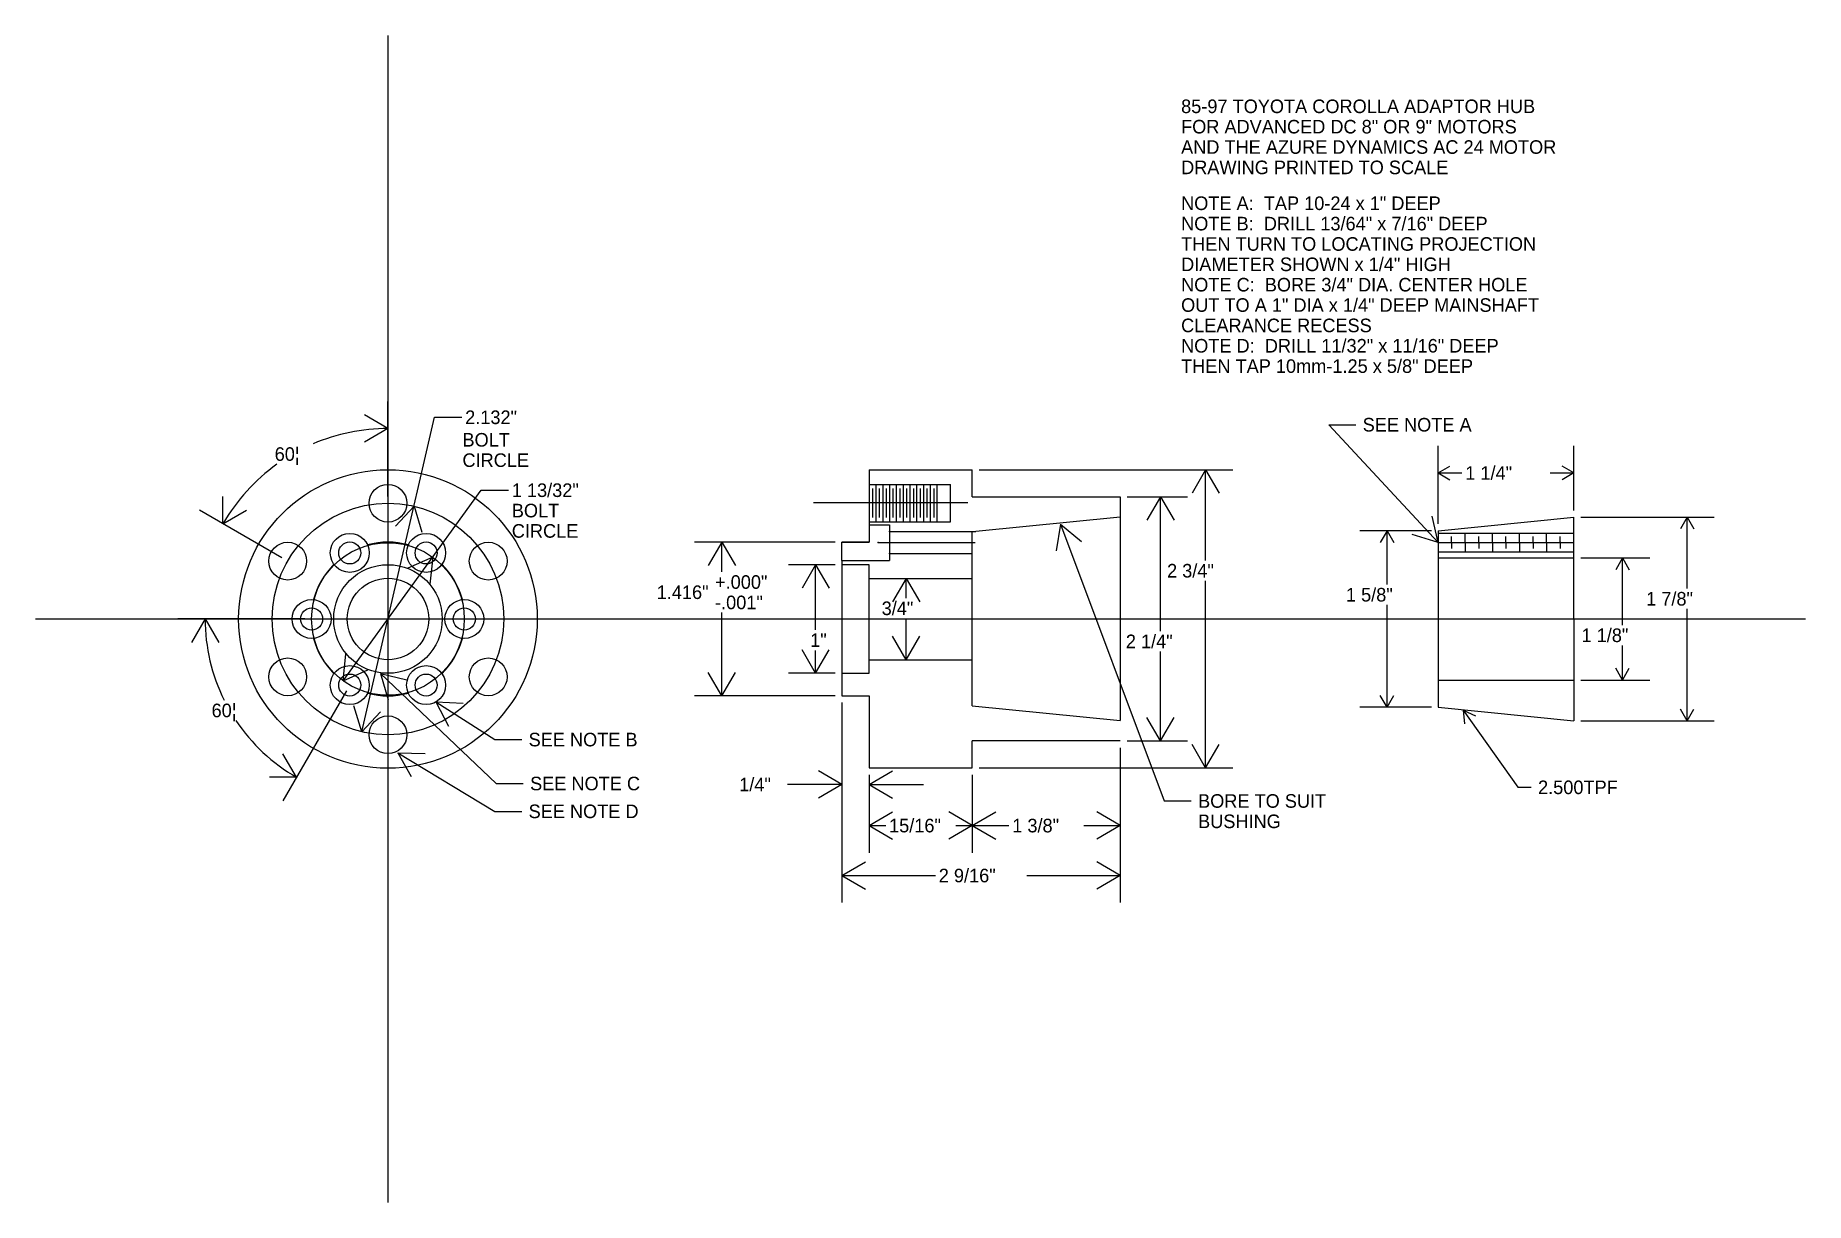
# Model space of a CAD drawing. Extents: x -3.2 to 13.1, y -5.4 to 5.4.
import ezdxf

# ---------------------------------------------------------------- set-up
doc = ezdxf.new("R2010")
doc.units = 0

msp = doc.modelspace()

# ---------------------------------------------------------------- linework, layer by layer
at = {"layer": 'BUSHING', "color": 7, "linetype": 'CONTINUOUS'}
for p, q in [((9.670293, 0.874964), (9.670293, 1.594739)), ((10.920293, 0.999964), (10.920293, 1.594739)), ((9.670293, 1.344739), (9.778546, 1.407239)), ((9.670293, 1.344739), (9.778546, 1.282239)), ((9.670293, 1.344739), (9.888607, 1.344739)), ((10.701979, 1.344739), (10.920293, 1.344739)), ((10.920293, 1.344739), (10.81204, 1.407239)), ((10.920293, 1.344739), (10.81204, 1.282239)), ((9.670293, 0.812464), (10.920293, 0.937464)), ((10.920293, -0.000036), (10.920293, 0.937464)), ((10.982793, 0.937464), (12.212907, 0.937464)), ((11.962907, 0.937464), (11.900407, 0.829211)), ((11.962907, 0.937464), (12.025407, 0.829211)), ((11.962907, 0.280895), (11.962907, 0.937464)), ((9.607793, 0.812464), (8.949195, 0.812464)), ((9.199195, 0.812464), (9.136695, 0.704211)), ((9.199195, 0.812464), (9.261695, 0.704211)), ((9.199195, 0.318366), (9.199195, 0.812464)), ((9.669152, 0.703992), (10.920293, 0.703992)), ((9.670293, 0.812464), (9.670293, -0.000036)), ((9.670293, 0.789022), (10.920293, 0.789022)), ((9.794152, 0.703992), (9.794152, 0.758692)), ((9.794152, 0.703992), (9.794152, 0.649292)), ((9.919152, 0.703992), (9.919152, 0.790378)), ((9.919152, 0.703992), (9.919152, 0.617605)), ((10.044152, 0.703992), (10.044152, 0.758692)), ((10.044152, 0.703992), (10.044152, 0.649292)), ((10.169152, 0.703992), (10.169152, 0.790378)), ((10.169152, 0.703992), (10.169152, 0.617605)), ((10.294152, 0.703992), (10.294152, 0.758692)), ((10.294152, 0.703992), (10.294152, 0.649292)), ((10.419152, 0.703992), (10.419152, 0.790378)), ((10.419152, 0.703992), (10.419152, 0.617605)), ((10.544152, 0.703992), (10.544152, 0.758692)), ((10.544152, 0.703992), (10.544152, 0.649292)), ((10.669152, 0.703992), (10.669152, 0.790378)), ((10.669152, 0.703992), (10.669152, 0.617605)), ((10.794152, 0.703992), (10.794152, 0.758692)), ((10.794152, 0.703992), (10.794152, 0.649292)), ((9.670293, 0.617122), (10.920293, 0.617122)), ((9.670293, 0.562455), (10.920293, 0.562455)), ((10.982793, 0.562455), (11.617848, 0.562455)), ((11.367848, 0.562455), (11.305348, 0.454202)), ((11.367848, 0.562455), (11.430348, 0.454202)), ((11.367848, -0.055299), (11.367848, 0.562455)), ((9.199195, -0.812536), (9.199195, 0.129817)), ((11.962907, -0.937536), (11.962907, 0.092579)), ((9.670293, -0.000036), (9.670293, -0.812536)), ((10.920293, -0.000036), (10.920293, -0.937536)), ((11.367848, -0.562527), (11.367848, -0.243615)), ((11.367848, -0.562527), (11.305348, -0.454274)), ((11.367848, -0.562527), (11.430348, -0.454274)), ((9.672799, -0.562527), (10.920293, -0.562527)), ((10.982793, -0.562527), (11.617848, -0.562527)), ((9.607793, -0.812536), (8.949195, -0.812536)), ((9.199195, -0.812536), (9.136695, -0.704283)), ((9.199195, -0.812536), (9.261695, -0.704283)), ((9.670293, -0.812536), (10.920293, -0.937536)), ((9.900041, -0.840523), (10.013603, -0.89276)), ((9.900041, -0.840523), (9.911583, -0.964989)), ((9.900041, -0.840523), (10.402534, -1.550266)), ((10.982793, -0.937536), (12.212907, -0.937536)), ((11.962907, -0.937536), (11.900407, -0.829283)), ((11.962907, -0.937536), (12.025407, -0.829283)), ((10.402534, -1.550266), (10.527534, -1.550266))]:
    msp.add_line(p, q, dxfattribs=at)
at = {"layer": 'BUSHING', "color": 7}
for p in [(9.669152, 0.703992), (9.794152, 0.703992), (9.919152, 0.703992), (9.919152, 0.703992), (10.044152, 0.703992), (10.044152, 0.703992), (10.169152, 0.703992), (10.169152, 0.703992), (10.169152, 0.703992), (10.294152, 0.703992), (10.419152, 0.703992), (10.419152, 0.703992), (10.544152, 0.703992), (10.669152, 0.703992), (10.669152, 0.703992), (10.794152, 0.703992), (10.795613, 0.703072), (10.795613, 0.703072), (10.795621, 0.703072), (10.795621, 0.703072), (9.670293, -0.000036), (9.670293, -0.000036), (9.670293, -0.000036)]:
    msp.add_point(p, dxfattribs=at)
at = {"layer": 'CENTERLINE', "color": 7, "linetype": 'CONTINUOUS'}
for p, q in [((-0.000042, 5.374964), (-0.000042, -5.375036)), ((-3.246477, -0.000036), (13.053523, -0.000036))]:
    msp.add_line(p, q, dxfattribs=at)
at = {"layer": 'Default', "color": 7}
msp.add_point((-0.000042, -0.000036), dxfattribs=at)
at = {"layer": 'DIMEN', "color": 7, "linetype": 'CONTINUOUS'}
for p, q in [((-0.000042, 1.128464), (-0.000042, 2.004299)), ((-0.240134, -1.038647), (0.429431, 1.857813)), ((-0.000042, 1.754299), (-0.216548, 1.879299)), ((0.429431, 1.857813), (0.679431, 1.857813)), ((-0.000042, 1.754299), (-0.216548, 1.629299)), ((9.669152, 0.703992), (8.662556, 1.789319)), ((8.662556, 1.789319), (8.912556, 1.789319)), ((5.442749, 1.374964), (7.778578, 1.374964)), ((7.528578, 1.374964), (7.403578, 1.158458)), ((7.528578, 1.374964), (7.653578, 1.158458)), ((7.528578, 0.538532), (7.528578, 1.374964)), ((-0.412366, -0.569421), (0.85901, 1.186242)), ((0.85901, 1.186242), (1.10901, 1.186242)), ((-0.977352, 0.564214), (-1.735847, 1.002132)), ((-1.519341, 0.877132), (-1.519341, 1.127132)), ((-1.519341, 0.877132), (-1.302835, 1.002132)), ((0.24005, 1.038575), (0.069499, 0.855784)), ((0.24005, 1.038575), (0.313075, 0.799478)), ((6.805749, 1.126566), (7.363413, 1.126566)), ((7.113413, 1.126566), (6.988413, 0.91006)), ((7.113413, 1.126566), (7.238413, 0.91006)), ((7.113413, -0.112267), (7.113413, 1.126566)), ((6.193523, 0.873835), (6.152279, 0.627261)), ((6.193523, 0.873835), (6.38644, 0.714829)), ((6.193523, 0.873835), (7.147075, -1.676014)), ((9.669152, 0.703992), (9.613575, 0.947736)), ((4.117749, 0.707964), (2.823967, 0.707964)), ((3.073967, 0.707964), (2.948967, 0.491458)), ((3.073967, 0.707964), (3.198967, 0.491458)), ((3.073967, 0.434803), (3.073967, 0.707964)), ((9.669152, 0.703992), (9.430275, 0.777732)), ((0.412282, 0.569349), (0.184055, 0.467308)), ((0.412282, 0.569349), (0.386538, 0.320677)), ((4.117749, 0.499964), (3.687959, 0.499964)), ((3.937959, 0.499964), (3.812959, 0.283458)), ((3.937959, 0.499964), (4.062959, 0.283458)), ((3.937959, -0.101061), (3.937959, 0.499964)), ((4.492749, 0.374464), (5.021353, 0.374464)), ((4.771353, 0.374464), (4.646353, 0.157958)), ((4.771353, 0.374464), (4.896353, 0.157958)), ((4.771353, 0.192329), (4.771353, 0.374464)), ((7.528578, -1.371832), (7.528578, 0.350859)), ((3.073967, -0.708036), (3.073967, 0.058766)), ((4.771353, -0.375536), (4.771353, 0.004684)), ((-0.765542, -0.000036), (-1.93381, -0.000036)), ((-1.68381, -0.000036), (-1.80881, -0.216542)), ((-1.68381, -0.000036), (-1.55881, -0.216542)), ((4.771353, -0.375536), (4.646353, -0.15903)), ((4.771353, -0.375536), (4.896353, -0.15903)), ((-0.412366, -0.569421), (-0.386622, -0.32075)), ((3.937959, -0.500036), (3.812959, -0.28353)), ((3.937959, -0.500036), (4.062959, -0.28353)), ((3.937959, -0.500036), (3.937959, -0.288706)), ((7.113413, -1.123434), (7.113413, -0.299941)), ((-0.412366, -0.569421), (-0.184139, -0.46738)), ((4.492749, -0.375536), (5.021353, -0.375536)), ((-0.069787, -0.503349), (0.173294, -0.561762)), ((-0.069787, -0.503349), (0.001166, -0.743069)), ((-0.069787, -0.503349), (0.996109, -1.515276)), ((3.073967, -0.708036), (2.948967, -0.49153)), ((3.073967, -0.708036), (3.198967, -0.49153)), ((4.117749, -0.500036), (3.687959, -0.500036)), ((-0.382792, -0.662979), (-0.966925, -1.674729)), ((-0.240134, -1.038647), (-0.313159, -0.79955)), ((0.441208, -0.764303), (0.690951, -0.775629)), ((0.441208, -0.764303), (0.55627, -0.98625)), ((0.441208, -0.764303), (0.982617, -1.110505)), ((4.117749, -0.708036), (2.823967, -0.708036)), ((4.180249, -0.770536), (4.180249, -1.774381)), ((4.180249, -0.770536), (4.180249, -2.612484)), ((-0.240134, -1.038647), (-0.069583, -0.855856)), ((7.113413, -1.123434), (6.988413, -0.906928)), ((7.113413, -1.123434), (7.238413, -0.906928)), ((0.982617, -1.110505), (1.232617, -1.110505)), ((6.805749, -1.123434), (7.363413, -1.123434)), ((-0.841925, -1.458222), (-0.966925, -1.241716)), ((0.092122, -1.231936), (0.342065, -1.237252)), ((0.092122, -1.231936), (0.21249, -1.451052)), ((0.092122, -1.231936), (0.982617, -1.771631)), ((6.743249, -1.185934), (6.743249, -2.152349)), ((6.743249, -1.185934), (6.743249, -2.612484)), ((7.528578, -1.371832), (7.403578, -1.155325)), ((7.528578, -1.371832), (7.653578, -1.155325)), ((-0.841925, -1.458222), (-1.091925, -1.458223)), ((4.180249, -1.524381), (3.963743, -1.399381)), ((4.430249, -1.524381), (4.646756, -1.399381)), ((4.430249, -1.434332), (4.430249, -1.774381)), ((4.430249, -1.434332), (4.430249, -2.152349)), ((5.380249, -1.434332), (5.380249, -2.152349)), ((5.380249, -1.434332), (5.380249, -2.152349)), ((5.442749, -1.371832), (7.778578, -1.371832)), ((0.996109, -1.515276), (1.246109, -1.515276)), ((4.180249, -1.524381), (3.680249, -1.524381)), ((4.180249, -1.524381), (3.963743, -1.649381)), ((4.430249, -1.524381), (4.646756, -1.649381)), ((4.430249, -1.524381), (4.930249, -1.524381)), ((0.982617, -1.771631), (1.232617, -1.771631)), ((4.430249, -1.902349), (4.646756, -1.777349)), ((5.380249, -1.902349), (5.163743, -1.777349)), ((5.380249, -1.902349), (5.596756, -1.777349)), ((6.743249, -1.902349), (6.526743, -1.777349)), ((7.147075, -1.676014), (7.397075, -1.676014)), ((4.430249, -1.902349), (4.646756, -2.027349)), ((4.430249, -1.902349), (4.582781, -1.902349)), ((5.380249, -1.902349), (5.163743, -2.027349)), ((5.227717, -1.902349), (5.380249, -1.902349)), ((5.380249, -1.902349), (5.596756, -2.027349)), ((5.380249, -1.902349), (5.717294, -1.902349)), ((6.406205, -1.902349), (6.743249, -1.902349)), ((6.743249, -1.902349), (6.526743, -2.027349)), ((4.180249, -2.362484), (4.396756, -2.237484)), ((6.743249, -2.362484), (6.526743, -2.237484)), ((4.180249, -2.362484), (4.396756, -2.487484)), ((4.180249, -2.362484), (5.040727, -2.362484)), ((5.882772, -2.362484), (6.743249, -2.362484)), ((6.743249, -2.362484), (6.526743, -2.487484))]:
    msp.add_line(p, q, dxfattribs=at)
for radius, start, end in [(1.754335, 90, 113.133416), (1.754335, 125.663187, 150), (1.683768, 180, 206.371411), (1.683768, 213.766693, 240.000043)]:
    msp.add_arc((-0.000042, -0.000036), radius, start, end, dxfattribs=at)
at = {"layer": 'HUB', "color": 7, "linetype": 'CONTINUOUS'}
for p, q in [((4.430249, 1.374964), (5.380249, 1.374964)), ((4.430249, 1.374964), (4.430249, 0.707964)), ((5.380249, 1.126566), (5.380249, 1.374964)), ((4.430249, 1.237964), (5.180249, 1.237964)), ((4.461241, 1.20211), (4.461241, 0.934613)), ((4.492741, 1.237964), (4.492741, 0.893964)), ((4.523991, 1.20211), (4.523991, 0.934613)), ((4.523991, 1.20211), (4.523991, 0.934613)), ((4.555241, 1.237964), (4.555241, 0.893964)), ((4.586741, 1.20211), (4.586741, 0.934613)), ((4.617741, 1.237964), (4.617741, 0.893964)), ((4.649491, 1.20211), (4.649491, 0.934613)), ((4.680241, 1.237964), (4.680241, 0.893964)), ((4.71224, 1.20211), (4.71224, 0.934613)), ((4.742741, 1.237964), (4.742741, 0.893964)), ((4.77499, 1.20211), (4.77499, 0.934613)), ((4.805241, 1.237964), (4.805241, 0.893964)), ((4.83774, 1.20211), (4.83774, 0.934613)), ((4.867741, 1.237964), (4.867741, 0.893964)), ((4.90049, 1.20211), (4.90049, 0.934613)), ((4.930241, 1.237964), (4.930241, 0.893964)), ((4.96324, 1.20211), (4.96324, 0.934613)), ((4.992741, 1.237964), (4.992741, 0.893964)), ((5.02599, 1.20211), (5.02599, 0.934613)), ((5.055241, 1.237964), (5.055241, 0.893964)), ((5.180249, 0.893964), (5.180249, 1.237964)), ((5.339452, 1.068381), (3.917249, 1.068381)), ((5.380249, 1.126566), (6.743249, 1.126566)), ((6.743249, 1.126566), (6.743249, 0.939066)), ((4.430249, 0.893964), (5.180249, 0.893964)), ((4.430249, 0.866964), (4.617749, 0.866964)), ((4.617749, 0.867986), (4.617749, 0.539987)), ((6.743249, 0.939066), (5.412734, 0.805536)), ((6.743249, 0.939066), (6.743249, -0.935934)), ((4.180249, 0.538964), (4.180249, 0.707964)), ((4.180249, 0.707964), (4.430249, 0.707964)), ((4.430249, 0.707964), (4.180249, 0.707964)), ((4.512872, 0.703986), (5.407787, 0.703986)), ((4.617749, 0.805536), (5.412734, 0.805536)), ((5.380249, -0.798434), (5.380249, 0.805536)), ((4.180249, 0.538964), (4.617749, 0.538964)), ((4.180249, 0.538964), (4.180249, -0.708036)), ((4.430249, 0.499964), (4.180249, 0.499964)), ((4.430249, -0.500036), (4.430249, 0.499964)), ((4.617749, 0.602436), (5.380249, 0.602436)), ((4.430249, 0.374464), (5.380249, 0.374464)), ((4.430249, -0.375536), (5.380249, -0.375536)), ((4.180249, -0.500036), (4.430249, -0.500036)), ((4.180249, -0.708036), (4.430249, -0.708036)), ((4.430249, -0.708036), (4.430249, -1.371832)), ((5.380249, -0.798434), (6.743249, -0.935934)), ((5.380249, -1.371832), (5.380249, -1.123434)), ((6.743249, -1.123434), (5.380249, -1.123434)), ((4.430249, -1.371832), (5.380249, -1.371832))]:
    msp.add_line(p, q, dxfattribs=at)
at = {"layer": 'HUB', "color": 7}
for p in [(4.430241, 1.068361), (4.430241, 1.068361), (4.512872, 0.703986), (4.617749, 0.805536), (4.617749, 0.703986), (4.617749, 0.602436)]:
    msp.add_point(p, dxfattribs=at)
at = {"layer": 'HUBFT', "color": 7, "linetype": 'CONTINUOUS'}
for centre, radius in [((-0.000042, -0.000036), 1.375), ((-0.000042, 1.065964), 0.174), ((-0.000042, -0.000036), 1.066), ((-0.923225, 0.532964), 0.174), ((-0.000042, -0.000036), 0.703001), ((-0.351543, 0.60878), 0.179499), ((-0.351543, 0.60878), 0.1015), ((0.351458, 0.60878), 0.1795), ((0.351458, 0.60878), 0.101499), ((0.923141, 0.532964), 0.174), ((-0.000042, -0.000036), 0.5), ((-0.000042, -0.000036), 0.375), ((-0.703042, -0.000036), 0.1795), ((0.702958, -0.000034), 0.1795), ((-0.703042, -0.000036), 0.1015), ((0.702958, -0.000034), 0.1015), ((-0.923225, -0.533036), 0.174), ((-0.351542, -0.608852), 0.1795), ((0.351458, -0.60885), 0.179501), ((0.923141, -0.533036), 0.174), ((-0.351542, -0.608852), 0.101499), ((0.351458, -0.60885), 0.1015), ((-0.000042, -1.066036), 0.174)]:
    msp.add_circle(centre, radius, dxfattribs=at)
for start, end in [(74.611858, 105.38835), (134.611858, 165.38835), (14.611858, 45.38835), (194.611858, 225.38835), (314.611858, 345.38835), (254.611858, 285.38835)]:
    msp.add_arc((-0.000042, -0.000036), 0.708, start, end, dxfattribs=at)
at = {"layer": 'HUBFT', "color": 7}
for p in [(0.187832, 0.682582), (0.497185, 0.503977), (0.685059, 0.178571), (0.68506, -0.178639)]:
    msp.add_point(p, dxfattribs=at)

# ---------------------------------------------------------------- texts
at = {"layer": 'BUSHING', "color": 7}
for s, p in [('1 1/4"', (9.919856, 1.282166)), ('1 5/8"', (8.821045, 0.161067)), ('1 7/8"', (11.585458, 0.123829)), ('1 1/8"', (10.990401, -0.212365)), ('2.500TPF', (10.590035, -1.612766))]:
    msp.add_text(s, height=0.125, dxfattribs=at).set_placement(p)
at = {"layer": 'DIMEN', "color": 7}
for s, p in [('85-97 TOYOTA COROLLA ADAPTOR HUB', (7.303201, 4.659298)), ('FOR ADVANCED DC 8" OR 9" MOTORS', (7.303201, 4.471798)), ('AND THE AZURE DYNAMICS AC 24 MOTOR', (7.303201, 4.284299)), ('DRAWING PRINTED TO SCALE', (7.303201, 4.096799)), ('NOTE A:  TAP 10-24 x 1" DEEP', (7.303201, 3.766501)), ('NOTE B:  DRILL 13/64" x 7/16" DEEP', (7.303201, 3.579001)), ('THEN TURN TO LOCATING PROJECTION', (7.303201, 3.391501)), ('DIAMETER SHOWN x 1/4" HIGH', (7.303201, 3.204001)), ('NOTE C:  BORE 3/4" DIA. CENTER HOLE', (7.303201, 3.016502)), ('OUT TO A 1" DIA x 1/4" DEEP MAINSHAFT', (7.303201, 2.829001)), ('CLEARANCE RECESS', (7.303201, 2.641501)), ('NOTE D:  DRILL 11/32" x 11/16" DEEP', (7.303201, 2.454001)), ('THEN TAP 10mm-1.25 x 5/8" DEEP', (7.303201, 2.266501)), ('2.132"', (0.710681, 1.79522)), ('SEE NOTE A', (8.975056, 1.726819)), ('BOLT', (0.685785, 1.587966)), ('60¦', (-1.04327, 1.456538)), ('CIRCLE', (0.685785, 1.400466)), ('1 13/32"', (1.14026, 1.123655)), ('BOLT', (1.14026, 0.936155)), ('CIRCLE', (1.14026, 0.748655)), ('2 3/4"', (7.173914, 0.382109)), ('+.000"', (3.011483, 0.278035)), ('1.416"', (2.474299, 0.184063)), ('-.001"', (3.011483, 0.090092)), ('3/4"', (4.545874, 0.035934)), ('1"', (3.887665, -0.257456)), ('2 1/4"', (6.794474, -0.268691)), ('60¦', (-1.624288, -0.904645)), ('SEE NOTE B', (1.295118, -1.173005)), ('SEE NOTE C', (1.308609, -1.577776)), ('1/4"', (3.234201, -1.586954)), ('BORE TO SUIT ', (7.459574, -1.738514)), ('SEE NOTE D', (1.295118, -1.83413)), ('15/16"', (4.614032, -1.965156)), ('1 3/8"', (5.748544, -1.965257)), ('BUSHING', (7.459574, -1.926014)), ('2 9/16"', (5.071976, -2.42522))]:
    msp.add_text(s, height=0.125, dxfattribs=at).set_placement(p)

doc.saveas('drawing.dxf')
